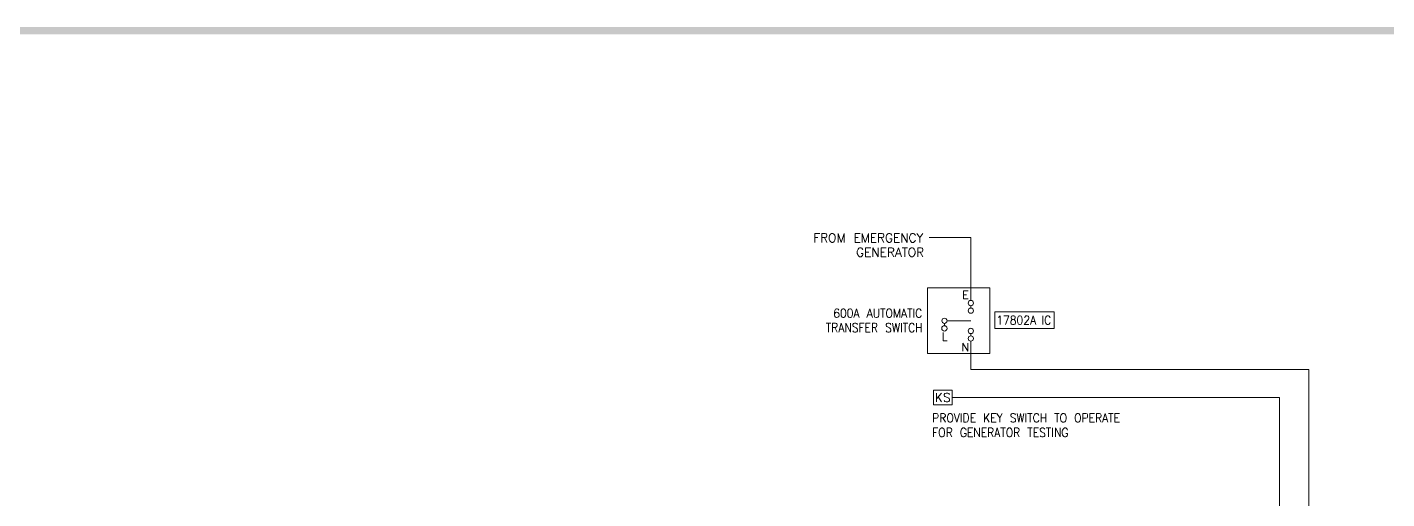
# Model space of a CAD drawing. Header units: inches. Extents: x 0.9 to 46, y 0.8 to 32.4.
# Drawn here: x 9.94 to 22.04, y 28.16 to 32.35 of the extents above; entities that cross this region are included whole.
import ezdxf

# ---------------------------------------------------------------- set-up
doc = ezdxf.new("R2010")
doc.units = ezdxf.units.IN
doc.header["$MEASUREMENT"] = 0
doc.layers.add('PDF_Geometry', color=7, linetype='Continuous')
doc.layers.add('PDF_Solid Fills', color=7, linetype='Continuous')

msp = doc.modelspace()

# ---------------------------------------------------------------- linework, layer by layer
at = {"layer": 'PDF_Geometry', "lineweight": 9}
for points in [[(16.953, 30.439), (16.953, 30.518), (16.996, 30.518)], [(17.015, 30.439), (17.015, 30.518), (17.045, 30.518), (17.055, 30.514), (17.058, 30.511), (17.061, 30.503), (17.061, 30.496), (17.058, 30.488), (17.055, 30.484), (17.045, 30.481), (17.015, 30.481)], [(17.16, 30.439), (17.16, 30.518), (17.186, 30.439), (17.213, 30.518), (17.213, 30.439)], [(17.355, 30.439), (17.311, 30.439), (17.311, 30.518), (17.355, 30.518)], [(17.375, 30.439), (17.375, 30.518), (17.401, 30.439), (17.43, 30.518), (17.43, 30.439)], [(17.5, 30.439), (17.456, 30.439), (17.456, 30.518), (17.5, 30.518)], [(17.52, 30.439), (17.52, 30.518), (17.551, 30.518), (17.561, 30.514), (17.565, 30.511), (17.568, 30.503), (17.568, 30.496), (17.565, 30.488), (17.561, 30.484), (17.551, 30.481), (17.52, 30.481)], [(17.638, 30.499), (17.635, 30.506), (17.628, 30.514), (17.621, 30.518), (17.608, 30.518), (17.601, 30.514), (17.595, 30.506), (17.591, 30.499), (17.588, 30.488), (17.588, 30.469), (17.591, 30.458), (17.595, 30.451), (17.601, 30.443), (17.608, 30.439), (17.621, 30.439), (17.628, 30.443), (17.635, 30.451), (17.638, 30.458), (17.638, 30.469), (17.621, 30.469)], [(17.706, 30.439), (17.661, 30.439), (17.661, 30.518), (17.706, 30.518)], [(17.726, 30.439), (17.726, 30.518), (17.773, 30.439), (17.773, 30.518)], [(17.848, 30.499), (17.845, 30.506), (17.838, 30.514), (17.831, 30.518), (17.816, 30.518), (17.81, 30.514), (17.803, 30.506), (17.8, 30.499), (17.796, 30.488), (17.796, 30.469), (17.8, 30.458), (17.803, 30.451), (17.81, 30.443), (17.816, 30.439), (17.831, 30.439), (17.838, 30.443), (17.845, 30.451), (17.848, 30.458)], [(17.861, 30.518), (17.888, 30.481), (17.888, 30.439)], [(17.915, 30.518), (17.888, 30.481)], [(16.953, 30.481), (16.98, 30.481)], [(17.038, 30.481), (17.061, 30.439)], [(17.311, 30.481), (17.338, 30.481)], [(17.381, 30.371), (17.378, 30.379), (17.371, 30.386), (17.365, 30.391), (17.351, 30.391), (17.345, 30.386), (17.338, 30.379), (17.335, 30.371), (17.331, 30.361), (17.331, 30.341), (17.335, 30.331), (17.338, 30.323), (17.345, 30.316), (17.351, 30.311), (17.365, 30.311), (17.371, 30.316), (17.378, 30.323), (17.381, 30.331), (17.381, 30.341), (17.365, 30.341)], [(17.45, 30.311), (17.405, 30.311), (17.405, 30.391), (17.45, 30.391)], [(17.456, 30.481), (17.483, 30.481)], [(17.47, 30.311), (17.47, 30.391), (17.516, 30.311), (17.516, 30.391)], [(17.543, 30.481), (17.568, 30.439)], [(17.588, 30.311), (17.543, 30.311), (17.543, 30.391), (17.588, 30.391)], [(17.608, 30.311), (17.608, 30.391), (17.638, 30.391), (17.648, 30.386), (17.651, 30.383), (17.655, 30.376), (17.655, 30.368), (17.651, 30.361), (17.648, 30.356), (17.638, 30.353), (17.608, 30.353)], [(17.661, 30.481), (17.69, 30.481)], [(17.668, 30.311), (17.696, 30.391), (17.723, 30.311)], [(17.73, 30.391), (17.776, 30.391)], [(17.753, 30.391), (17.753, 30.311)], [(17.868, 30.311), (17.868, 30.391), (17.898, 30.391), (17.908, 30.386), (17.911, 30.383), (17.915, 30.376), (17.915, 30.368), (17.911, 30.361), (17.908, 30.356), (17.898, 30.353), (17.868, 30.353)], [(18.341, 29.923), (18.341, 30.481), (17.971, 30.481)], [(17.405, 30.353), (17.433, 30.353)], [(17.543, 30.353), (17.571, 30.353)], [(17.631, 30.353), (17.655, 30.311)], [(17.678, 30.338), (17.713, 30.338)], [(17.891, 30.353), (17.915, 30.311)], [(18.316, 29.936), (18.276, 29.936), (18.276, 30.008), (18.316, 30.008)], [(18.276, 29.973), (18.301, 29.973)], [(17.165, 29.836), (17.161, 29.844), (17.153, 29.848), (17.146, 29.848), (17.138, 29.844), (17.131, 29.833), (17.128, 29.814), (17.128, 29.794), (17.131, 29.779), (17.138, 29.773), (17.146, 29.769), (17.15, 29.769), (17.158, 29.773), (17.165, 29.779), (17.168, 29.791), (17.168, 29.794), (17.165, 29.806), (17.158, 29.814), (17.15, 29.818), (17.146, 29.818), (17.138, 29.814), (17.131, 29.806), (17.128, 29.794)], [(17.3, 29.769), (17.323, 29.848), (17.348, 29.769)], [(17.308, 29.794), (17.338, 29.794)], [(17.416, 29.769), (17.441, 29.848), (17.465, 29.769)], [(17.426, 29.794), (17.456, 29.794)], [(17.48, 29.848), (17.48, 29.791), (17.483, 29.779), (17.488, 29.773), (17.498, 29.769), (17.503, 29.769), (17.513, 29.773), (17.518, 29.779), (17.521, 29.791), (17.521, 29.848)], [(17.536, 29.848), (17.578, 29.848)], [(17.558, 29.848), (17.558, 29.769)], [(17.66, 29.769), (17.66, 29.848), (17.683, 29.769), (17.708, 29.848), (17.708, 29.769)], [(17.723, 29.769), (17.746, 29.848), (17.771, 29.769)], [(17.731, 29.794), (17.761, 29.794)], [(17.776, 29.848), (17.818, 29.848)], [(17.798, 29.848), (17.798, 29.769)], [(17.833, 29.848), (17.833, 29.769)], [(17.9, 29.829), (17.896, 29.836), (17.891, 29.844), (17.885, 29.848), (17.873, 29.848), (17.866, 29.844), (17.861, 29.836), (17.858, 29.829), (17.855, 29.818), (17.855, 29.799), (17.858, 29.788), (17.861, 29.779), (17.866, 29.773), (17.873, 29.769), (17.885, 29.769), (17.891, 29.773), (17.896, 29.779), (17.9, 29.788)], [(18.341, 29.874), (18.341, 29.854)], [(18.586, 29.771), (18.591, 29.774), (18.601, 29.786), (18.601, 29.708)], [(18.648, 29.708), (18.678, 29.786), (18.636, 29.786)], [(18.82, 29.768), (18.82, 29.771), (18.823, 29.779), (18.826, 29.783), (18.831, 29.786), (18.843, 29.786), (18.85, 29.783), (18.853, 29.779), (18.856, 29.771), (18.856, 29.764), (18.853, 29.756), (18.846, 29.744), (18.816, 29.708), (18.858, 29.708)], [(18.871, 29.708), (18.895, 29.786), (18.918, 29.708)], [(18.981, 29.786), (18.981, 29.708)], [(19.046, 29.768), (19.043, 29.774), (19.038, 29.783), (19.031, 29.786), (19.02, 29.786), (19.013, 29.783), (19.008, 29.774), (19.005, 29.768), (19.001, 29.756), (19.001, 29.738), (19.005, 29.726), (19.008, 29.719), (19.013, 29.711), (19.02, 29.708), (19.031, 29.708), (19.038, 29.711), (19.043, 29.719), (19.046, 29.726)], [(17.053, 29.719), (17.096, 29.719)], [(17.075, 29.719), (17.075, 29.641)], [(17.111, 29.641), (17.111, 29.719), (17.138, 29.719), (17.146, 29.716), (17.15, 29.713), (17.153, 29.704), (17.153, 29.698), (17.15, 29.689), (17.146, 29.686), (17.138, 29.683), (17.111, 29.683)], [(17.131, 29.683), (17.153, 29.641)], [(17.165, 29.641), (17.188, 29.719), (17.213, 29.641)], [(17.173, 29.668), (17.203, 29.668)], [(17.228, 29.641), (17.228, 29.719), (17.27, 29.641), (17.27, 29.719)], [(17.333, 29.709), (17.326, 29.716), (17.318, 29.719), (17.306, 29.719), (17.296, 29.716), (17.291, 29.709), (17.291, 29.701), (17.293, 29.694), (17.296, 29.689), (17.303, 29.686), (17.321, 29.679), (17.326, 29.674), (17.33, 29.671), (17.333, 29.664), (17.333, 29.653), (17.326, 29.644), (17.318, 29.641), (17.306, 29.641), (17.296, 29.644), (17.291, 29.653)], [(17.353, 29.641), (17.353, 29.719), (17.393, 29.719)], [(17.353, 29.683), (17.378, 29.683)], [(17.446, 29.641), (17.408, 29.641), (17.408, 29.719), (17.446, 29.719)], [(17.408, 29.683), (17.431, 29.683)], [(17.465, 29.641), (17.465, 29.719), (17.491, 29.719), (17.501, 29.716), (17.503, 29.713), (17.506, 29.704), (17.506, 29.698), (17.503, 29.689), (17.501, 29.686), (17.491, 29.683), (17.465, 29.683)], [(17.486, 29.683), (17.506, 29.641)], [(17.63, 29.709), (17.623, 29.716), (17.615, 29.719), (17.603, 29.719), (17.593, 29.716), (17.588, 29.709), (17.588, 29.701), (17.591, 29.694), (17.593, 29.689), (17.6, 29.686), (17.618, 29.679), (17.623, 29.674), (17.626, 29.671), (17.63, 29.664), (17.63, 29.653), (17.623, 29.644), (17.615, 29.641), (17.603, 29.641), (17.593, 29.644), (17.588, 29.653)], [(17.645, 29.719), (17.66, 29.641), (17.675, 29.719), (17.69, 29.641), (17.705, 29.719)], [(17.723, 29.719), (17.723, 29.641)], [(17.738, 29.719), (17.78, 29.719)], [(17.758, 29.719), (17.758, 29.641)], [(17.836, 29.701), (17.833, 29.709), (17.828, 29.716), (17.821, 29.719), (17.81, 29.719), (17.803, 29.716), (17.798, 29.709), (17.795, 29.701), (17.791, 29.689), (17.791, 29.671), (17.795, 29.659), (17.798, 29.653), (17.803, 29.644), (17.81, 29.641), (17.821, 29.641), (17.828, 29.644), (17.833, 29.653), (17.836, 29.659)], [(17.858, 29.719), (17.858, 29.641)], [(17.858, 29.683), (17.9, 29.683)], [(17.9, 29.719), (17.9, 29.641)], [(18.106, 29.718), (18.106, 29.696)], [(18.13, 29.741), (18.341, 29.741)], [(18.88, 29.734), (18.91, 29.734)], [(18.095, 29.636), (18.095, 29.564), (18.131, 29.564)], [(18.27, 29.471), (18.27, 29.543), (18.313, 29.471), (18.313, 29.543)], [(18.341, 29.628), (18.341, 29.608)], [(21.348, 22.383), (21.348, 29.308), (18.341, 29.308), (18.341, 29.559)], [(18.035, 29.019), (18.035, 29.098)], [(18.081, 29.098), (18.035, 29.046)], [(18.051, 29.064), (18.081, 29.019)], [(18.151, 29.086), (18.145, 29.094), (18.135, 29.098), (18.121, 29.098), (18.111, 29.094), (18.105, 29.086), (18.105, 29.079), (18.108, 29.071), (18.111, 29.068), (18.118, 29.064), (18.138, 29.056), (18.145, 29.053), (18.148, 29.049), (18.151, 29.043), (18.151, 29.031), (18.145, 29.023), (18.135, 29.019), (18.121, 29.019), (18.111, 29.023), (18.105, 29.031)], [(21.278, 2.995), (21.088, 2.995), (21.088, 29.059), (18.176, 29.059)], [(18.01, 28.838), (18.01, 28.916), (18.036, 28.916), (18.045, 28.913), (18.048, 28.909), (18.051, 28.901), (18.051, 28.889), (18.048, 28.883), (18.045, 28.879), (18.036, 28.874), (18.01, 28.874)], [(18.073, 28.838), (18.073, 28.916), (18.1, 28.916), (18.108, 28.913), (18.111, 28.909), (18.115, 28.901), (18.115, 28.894), (18.111, 28.886), (18.108, 28.883), (18.1, 28.879), (18.073, 28.879)], [(18.193, 28.916), (18.216, 28.838), (18.24, 28.916)], [(18.255, 28.916), (18.255, 28.838)], [(18.381, 28.838), (18.343, 28.838), (18.343, 28.916), (18.381, 28.916)], [(18.463, 28.916), (18.463, 28.838)], [(18.505, 28.916), (18.463, 28.864)], [(18.565, 28.838), (18.525, 28.838), (18.525, 28.916), (18.565, 28.916)], [(18.573, 28.916), (18.598, 28.879), (18.598, 28.838)], [(18.621, 28.916), (18.598, 28.879)], [(18.738, 28.904), (18.733, 28.913), (18.723, 28.916), (18.711, 28.916), (18.703, 28.913), (18.696, 28.904), (18.696, 28.898), (18.7, 28.889), (18.703, 28.886), (18.708, 28.883), (18.726, 28.874), (18.733, 28.871), (18.735, 28.868), (18.738, 28.859), (18.738, 28.849), (18.733, 28.841), (18.723, 28.838), (18.711, 28.838), (18.703, 28.841), (18.696, 28.849)], [(18.753, 28.916), (18.768, 28.838), (18.783, 28.916), (18.798, 28.838), (18.813, 28.916)], [(18.831, 28.916), (18.831, 28.838)], [(18.846, 28.916), (18.888, 28.916)], [(18.868, 28.916), (18.868, 28.838)], [(18.945, 28.898), (18.943, 28.904), (18.936, 28.913), (18.93, 28.916), (18.918, 28.916), (18.913, 28.913), (18.906, 28.904), (18.903, 28.898), (18.9, 28.886), (18.9, 28.868), (18.903, 28.856), (18.906, 28.849), (18.913, 28.841), (18.918, 28.838), (18.93, 28.838), (18.936, 28.841), (18.943, 28.849), (18.945, 28.856)], [(18.966, 28.916), (18.966, 28.838)], [(19.008, 28.916), (19.008, 28.838)], [(19.086, 28.916), (19.128, 28.916)], [(19.108, 28.916), (19.108, 28.838)], [(19.338, 28.838), (19.338, 28.916), (19.365, 28.916), (19.375, 28.913), (19.378, 28.909), (19.38, 28.901), (19.38, 28.889), (19.378, 28.883), (19.375, 28.879), (19.365, 28.874), (19.338, 28.874)], [(19.44, 28.838), (19.401, 28.838), (19.401, 28.916), (19.44, 28.916)], [(19.458, 28.838), (19.458, 28.916), (19.485, 28.916), (19.495, 28.913), (19.498, 28.909), (19.5, 28.901), (19.5, 28.894), (19.498, 28.886), (19.495, 28.883), (19.485, 28.879), (19.458, 28.879)], [(19.513, 28.838), (19.536, 28.916), (19.56, 28.838)], [(19.566, 28.916), (19.608, 28.916)], [(19.588, 28.916), (19.588, 28.838)], [(19.663, 28.838), (19.623, 28.838), (19.623, 28.916), (19.663, 28.916)], [(18.093, 28.879), (18.115, 28.838)], [(18.343, 28.879), (18.366, 28.879)], [(18.478, 28.883), (18.505, 28.838)], [(18.525, 28.879), (18.55, 28.879)], [(18.966, 28.879), (19.008, 28.879)], [(19.401, 28.879), (19.425, 28.879)], [(19.48, 28.879), (19.5, 28.838)], [(19.521, 28.864), (19.551, 28.864)], [(19.623, 28.879), (19.648, 28.879)], [(18.01, 28.708), (18.01, 28.788), (18.048, 28.788)], [(18.01, 28.749), (18.033, 28.749)], [(18.13, 28.708), (18.13, 28.788), (18.156, 28.788), (18.165, 28.783), (18.168, 28.779), (18.171, 28.773), (18.171, 28.764), (18.168, 28.758), (18.165, 28.753), (18.156, 28.749), (18.13, 28.749)], [(18.15, 28.749), (18.171, 28.708)], [(18.298, 28.768), (18.295, 28.776), (18.288, 28.783), (18.283, 28.788), (18.27, 28.788), (18.265, 28.783), (18.258, 28.776), (18.255, 28.768), (18.253, 28.758), (18.253, 28.738), (18.255, 28.728), (18.258, 28.719), (18.265, 28.713), (18.27, 28.708), (18.283, 28.708), (18.288, 28.713), (18.295, 28.719), (18.298, 28.728), (18.298, 28.738), (18.283, 28.738)], [(18.358, 28.708), (18.318, 28.708), (18.318, 28.788), (18.358, 28.788)], [(18.318, 28.749), (18.343, 28.749)], [(18.375, 28.708), (18.375, 28.788), (18.418, 28.708), (18.418, 28.788)], [(18.48, 28.708), (18.441, 28.708), (18.441, 28.788), (18.48, 28.788)], [(18.441, 28.749), (18.465, 28.749)], [(18.498, 28.708), (18.498, 28.788), (18.525, 28.788), (18.535, 28.783), (18.538, 28.779), (18.54, 28.773), (18.54, 28.764), (18.538, 28.758), (18.535, 28.753), (18.525, 28.749), (18.498, 28.749)], [(18.52, 28.749), (18.54, 28.708)], [(18.553, 28.708), (18.576, 28.788), (18.6, 28.708)], [(18.561, 28.734), (18.591, 28.734)], [(18.606, 28.788), (18.648, 28.788)], [(18.628, 28.788), (18.628, 28.708)], [(18.73, 28.708), (18.73, 28.788), (18.756, 28.788), (18.765, 28.783), (18.768, 28.779), (18.771, 28.773), (18.771, 28.764), (18.768, 28.758), (18.765, 28.753), (18.756, 28.749), (18.73, 28.749)], [(18.75, 28.749), (18.771, 28.708)], [(18.846, 28.788), (18.888, 28.788)], [(18.868, 28.788), (18.868, 28.708)], [(18.943, 28.708), (18.903, 28.708), (18.903, 28.788), (18.943, 28.788)], [(18.903, 28.749), (18.928, 28.749)], [(19, 28.776), (18.993, 28.783), (18.985, 28.788), (18.973, 28.788), (18.963, 28.783), (18.958, 28.776), (18.958, 28.768), (18.96, 28.761), (18.963, 28.758), (18.97, 28.753), (18.988, 28.746), (18.993, 28.743), (18.996, 28.738), (19, 28.731), (19, 28.719), (18.993, 28.713), (18.985, 28.708), (18.973, 28.708), (18.963, 28.713), (18.958, 28.719)], [(19.011, 28.788), (19.053, 28.788)], [(19.033, 28.788), (19.033, 28.708)], [(19.068, 28.788), (19.068, 28.708)], [(19.093, 28.708), (19.093, 28.788), (19.135, 28.708), (19.135, 28.788)], [(19.2, 28.768), (19.198, 28.776), (19.191, 28.783), (19.185, 28.788), (19.173, 28.788), (19.168, 28.783), (19.161, 28.776), (19.158, 28.768), (19.155, 28.758), (19.155, 28.738), (19.158, 28.728), (19.161, 28.719), (19.168, 28.713), (19.173, 28.708), (19.185, 28.708), (19.191, 28.713), (19.198, 28.719), (19.2, 28.728), (19.2, 28.738), (19.185, 28.738)]]:
    msp.add_lwpolyline(points, dxfattribs=at)
for points in [[(17.81, 30.391), (17.803, 30.386), (17.796, 30.379), (17.793, 30.371), (17.79, 30.361), (17.79, 30.341), (17.793, 30.331), (17.796, 30.323), (17.803, 30.316), (17.81, 30.311), (17.823, 30.311), (17.831, 30.316), (17.838, 30.323), (17.841, 30.331), (17.845, 30.341), (17.845, 30.361), (17.841, 30.371), (17.838, 30.379), (17.831, 30.386), (17.823, 30.391)], [(17.955, 29.449), (18.51, 29.449), (18.51, 30.033), (17.955, 30.033)], [(17.203, 29.848), (17.195, 29.844), (17.188, 29.833), (17.186, 29.814), (17.186, 29.803), (17.188, 29.784), (17.195, 29.773), (17.203, 29.769), (17.21, 29.769), (17.218, 29.773), (17.225, 29.784), (17.228, 29.803), (17.228, 29.814), (17.225, 29.833), (17.218, 29.844), (17.21, 29.848)], [(17.263, 29.848), (17.255, 29.844), (17.248, 29.833), (17.246, 29.814), (17.246, 29.803), (17.248, 29.784), (17.255, 29.773), (17.263, 29.769), (17.27, 29.769), (17.278, 29.773), (17.285, 29.784), (17.288, 29.803), (17.288, 29.814), (17.285, 29.833), (17.278, 29.844), (17.27, 29.848)], [(17.608, 29.848), (17.603, 29.844), (17.596, 29.836), (17.593, 29.829), (17.591, 29.818), (17.591, 29.799), (17.593, 29.788), (17.596, 29.779), (17.603, 29.773), (17.608, 29.769), (17.621, 29.769), (17.626, 29.773), (17.633, 29.779), (17.636, 29.788), (17.638, 29.799), (17.638, 29.818), (17.636, 29.829), (17.633, 29.836), (17.626, 29.844), (17.621, 29.848)], [(18.555, 29.821), (19.083, 29.821), (19.083, 29.673), (18.555, 29.673)], [(18.711, 29.786), (18.703, 29.783), (18.7, 29.774), (18.7, 29.768), (18.703, 29.759), (18.708, 29.756), (18.721, 29.753), (18.73, 29.749), (18.736, 29.741), (18.738, 29.734), (18.738, 29.723), (18.736, 29.714), (18.733, 29.711), (18.723, 29.708), (18.711, 29.708), (18.703, 29.711), (18.7, 29.714), (18.696, 29.723), (18.696, 29.734), (18.7, 29.741), (18.706, 29.749), (18.715, 29.753), (18.726, 29.756), (18.733, 29.759), (18.736, 29.768), (18.736, 29.774), (18.733, 29.783), (18.723, 29.786)], [(18.775, 29.786), (18.766, 29.783), (18.76, 29.771), (18.756, 29.753), (18.756, 29.741), (18.76, 29.723), (18.766, 29.711), (18.775, 29.708), (18.781, 29.708), (18.79, 29.711), (18.796, 29.723), (18.798, 29.741), (18.798, 29.753), (18.796, 29.771), (18.79, 29.783), (18.781, 29.786)], [(18.01, 28.994), (18.176, 28.994), (18.176, 29.124), (18.01, 29.124)], [(18.15, 28.916), (18.145, 28.913), (18.138, 28.904), (18.135, 28.898), (18.133, 28.886), (18.133, 28.868), (18.135, 28.856), (18.138, 28.849), (18.145, 28.841), (18.15, 28.838), (18.163, 28.838), (18.168, 28.841), (18.175, 28.849), (18.178, 28.856), (18.18, 28.868), (18.18, 28.886), (18.178, 28.898), (18.175, 28.904), (18.168, 28.913), (18.163, 28.916)], [(18.28, 28.838), (18.28, 28.916), (18.3, 28.916), (18.31, 28.913), (18.315, 28.904), (18.318, 28.898), (18.321, 28.886), (18.321, 28.868), (18.318, 28.856), (18.315, 28.849), (18.31, 28.841), (18.3, 28.838)], [(19.158, 28.916), (19.153, 28.913), (19.146, 28.904), (19.143, 28.898), (19.14, 28.886), (19.14, 28.868), (19.143, 28.856), (19.146, 28.849), (19.153, 28.841), (19.158, 28.838), (19.17, 28.838), (19.176, 28.841), (19.183, 28.849), (19.185, 28.856), (19.188, 28.868), (19.188, 28.886), (19.185, 28.898), (19.183, 28.904), (19.176, 28.913), (19.17, 28.916)], [(19.288, 28.916), (19.281, 28.913), (19.275, 28.904), (19.273, 28.898), (19.27, 28.886), (19.27, 28.868), (19.273, 28.856), (19.275, 28.849), (19.281, 28.841), (19.288, 28.838), (19.3, 28.838), (19.305, 28.841), (19.311, 28.849), (19.315, 28.856), (19.318, 28.868), (19.318, 28.886), (19.315, 28.898), (19.311, 28.904), (19.305, 28.913), (19.3, 28.916)], [(18.078, 28.788), (18.073, 28.783), (18.066, 28.776), (18.063, 28.768), (18.06, 28.758), (18.06, 28.738), (18.063, 28.728), (18.066, 28.719), (18.073, 28.713), (18.078, 28.708), (18.09, 28.708), (18.096, 28.713), (18.103, 28.719), (18.105, 28.728), (18.108, 28.738), (18.108, 28.758), (18.105, 28.768), (18.103, 28.776), (18.096, 28.783), (18.09, 28.788)], [(18.678, 28.788), (18.673, 28.783), (18.666, 28.776), (18.663, 28.768), (18.66, 28.758), (18.66, 28.738), (18.663, 28.728), (18.666, 28.719), (18.673, 28.713), (18.678, 28.708), (18.69, 28.708), (18.696, 28.713), (18.703, 28.719), (18.705, 28.728), (18.708, 28.738), (18.708, 28.758), (18.705, 28.768), (18.703, 28.776), (18.696, 28.783), (18.69, 28.788)]]:
    msp.add_lwpolyline(points, close=True, dxfattribs=at)
for centre, radius in [((18.341, 29.899), 0.0237), ((18.106, 29.741), 0.0232), ((18.341, 29.831), 0.0232), ((18.106, 29.674), 0.0237), ((18.341, 29.651), 0.0232), ((18.341, 29.584), 0.0237)]:
    msp.add_circle(centre, radius, dxfattribs=at)
msp.add_ellipse((17.108, 30.478), major_axis=(0.0003, 0.0406), ratio=0.672958, start_param=0.2531704291892768, end_param=6.536355736368862, dxfattribs=at)
at = {"layer": 'PDF_Solid Fills', "lineweight": 9, "transparency": 33554559}
for points in [[(1.538, 32.353), (1.602, 32.29), (41.661, 32.353)], [(1.602, 32.29), (41.661, 32.353), (41.661, 32.29)]]:
    msp.add_solid(points, dxfattribs=at)

doc.saveas('drawing.dxf')
